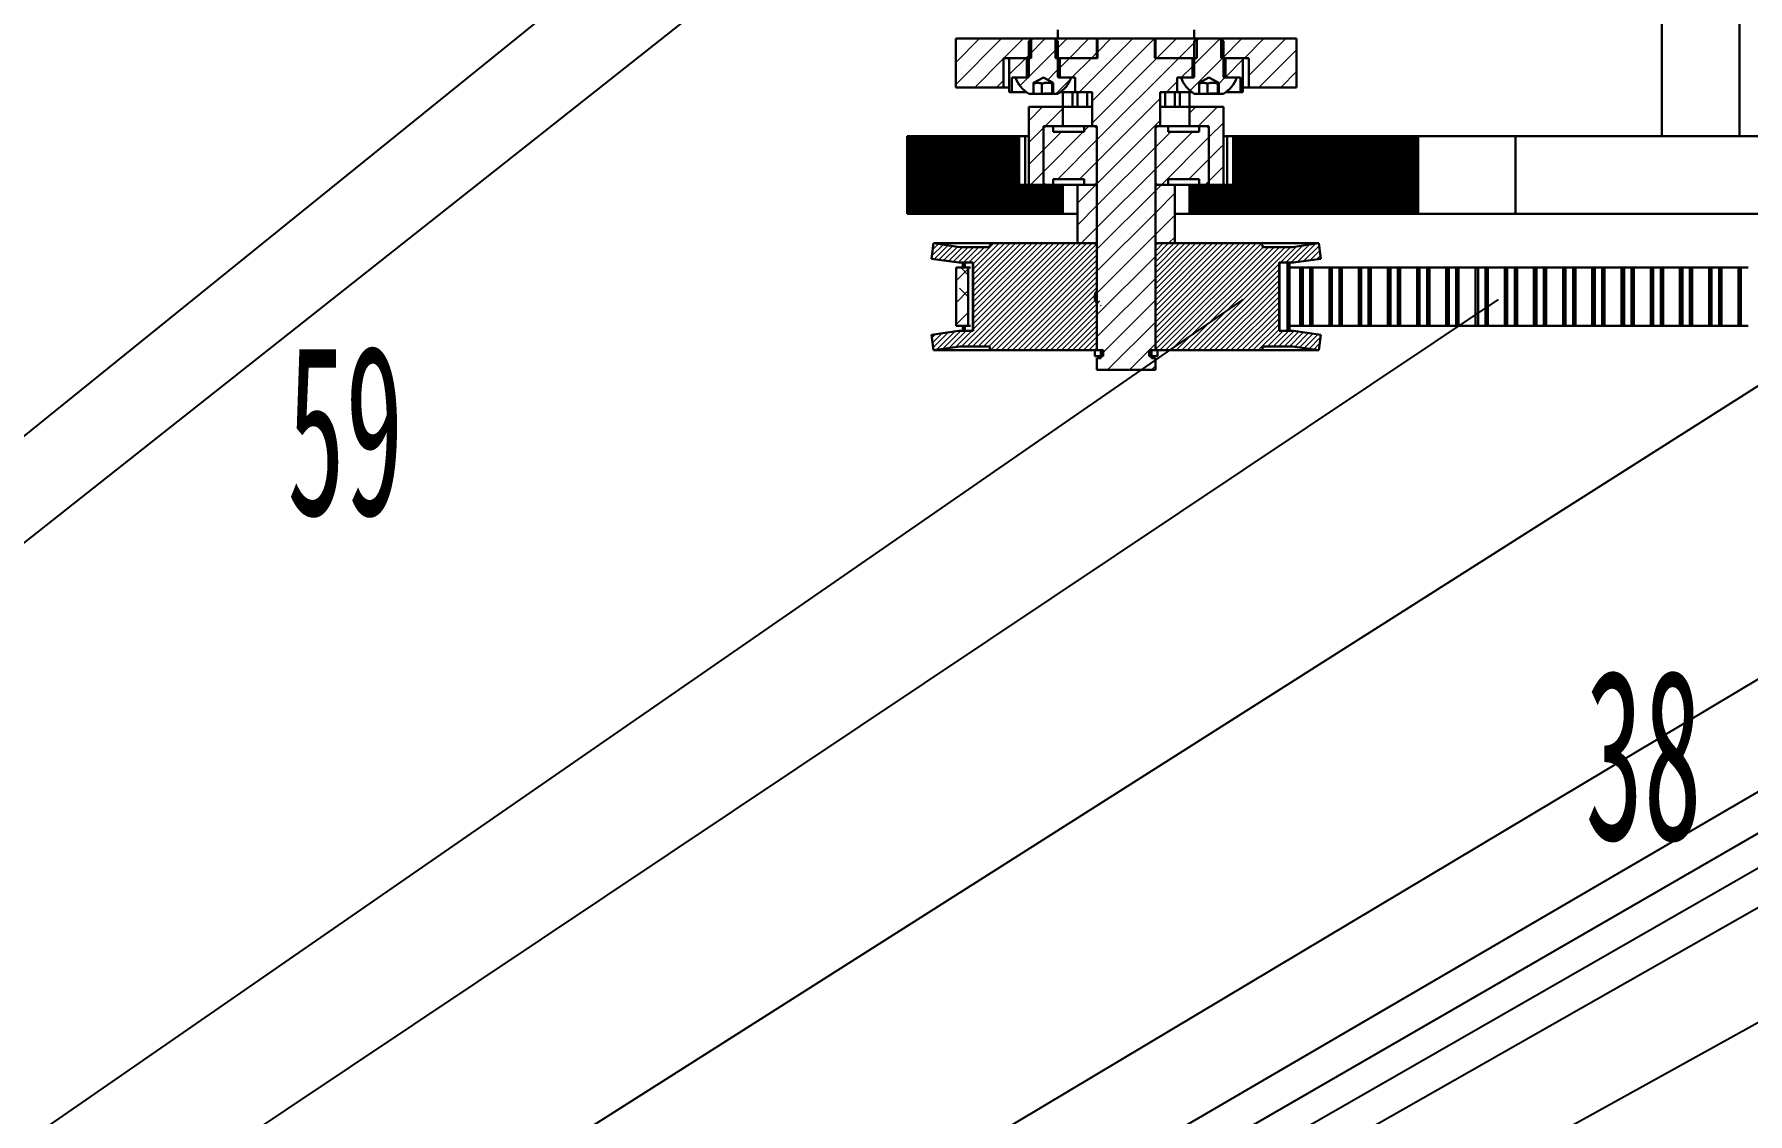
# Model space of a CAD drawing. Header units: millimetres. Extents: x 0 to 4220, y 0 to 2956.
# Drawn here: x 1250.2 to 1602.1, y 868.8 to 1090.5 of the extents above; entities that cross this region are included whole.
import ezdxf

# ---------------------------------------------------------------- set-up
doc = ezdxf.new("R2010")
doc.units = ezdxf.units.MM
doc.linetypes.add('SLD-实线', pattern=[0])
doc.layers.add('文字', color=7, linetype='SLD-实线', lineweight=15)
doc.styles.add('SLDTEXTSTYLE4', font='HYSWLONGFANGSONG.TTF', dxfattribs={"width": 0.67})
doc.styles.get("Standard").update_dxf_attribs({"font": 'HYSWLONGFANGSONG.TTF'})
doc.dimstyles.new('SLDDIMSTYLE1', dxfattribs={"dimtxt": 0, "dimasz": 30, "dimexe": 0, "dimexo": 0.0625, "dimgap": 0, "dimtad": 0, "dimtih": 1, "dimtoh": 1, "dimdec": 0, "dimrnd": 1e-09, "dimzin": 0, "dimdsep": 46, "dimtxsty": 'Standard', "dimblk1": 'NONE', "dimblk2": 'NONE', "dimsah": 1, "dimcen": 0.09, "dimadec": 0, "dimazin": 0, "dimtfac": 30, "dimtdec": 0, "dimtofl": 0, "dimtmove": 0, "dimatfit": 3, "dimldrblk": 'NONE', "dimfxl": 0, "dimfrac": 2, "dimtolj": 1, "dimtzin": 0, "dimarcsym": 0})

# ---------------------------------------------------------------- blocks, each defined once
blk = doc.blocks.new('_NONE')

msp = doc.modelspace()

# ---------------------------------------------------------------- hatches: boundary and pattern name
at = {"linetype": 'SLD-实线', "lineweight": 0}
h = msp.add_hatch(dxfattribs=at)
h.set_pattern_fill('ANSI31', style=0)
h.paths.add_polyline_path([(1454.92, 1089.61), (1439.42, 1089.61), (1439.42, 1079.61), (1449.22, 1079.61), (1449.22, 1085.61), (1454.92, 1085.61)], flags=0)
h = msp.add_hatch(dxfattribs=at)
h.set_pattern_fill('ANSI31', style=0)
edge = h.paths.add_edge_path(flags=0)
edge.add_line((1455.4, 1078.38), (1455.4, 1080.54))
edge.add_line((1455.4, 1080.54), (1457.42, 1081.61))
edge.add_line((1457.42, 1081.61), (1459.43, 1080.54))
edge.add_line((1459.43, 1080.54), (1459.43, 1078.38))
edge.add_line((1459.43, 1078.38), (1459.73, 1078.31))
edge.add_line((1459.73, 1078.31), (1460.42, 1078.31))
edge.add_arc((1457.42, 1083.52), 6.01, 299.9383, 341.4828)
edge.add_line((1463.12, 1081.61), (1460.62, 1081.61))
edge.add_arc((1460.62, 1081.81), 0.2, 180, 270, ccw=False)
edge.add_line((1460.42, 1081.81), (1460.42, 1089.11))
edge.add_line((1460.42, 1089.11), (1459.55, 1089.61))
edge.add_line((1459.55, 1089.61), (1455.28, 1089.61))
edge.add_line((1455.28, 1089.61), (1454.42, 1089.11))
edge.add_line((1454.42, 1089.11), (1454.42, 1081.81))
edge.add_arc((1454.22, 1081.81), 0.2, 270, 360, ccw=False)
edge.add_line((1454.22, 1081.61), (1451.72, 1081.61))
edge.add_arc((1457.42, 1083.52), 6.01, 198.5172, 240.0617)
edge.add_line((1454.42, 1078.31), (1455.11, 1078.31))
edge.add_line((1455.11, 1078.31), (1455.4, 1078.38))
h = msp.add_hatch(dxfattribs=at)
h.set_pattern_fill('ANSI31', style=0)
h.paths.add_polyline_path([(1459.92, 1085.61), (1468.42, 1085.61), (1468.42, 1089.61), (1459.92, 1089.61)], flags=0)
h = msp.add_hatch(dxfattribs=at)
h.set_pattern_fill('ANSI31', style=0)
h.paths.add_polyline_path([(1480.42, 1025.61), (1480.42, 1071.61), (1481.42, 1071.61), (1481.42, 1078.61), (1484.92, 1078.61), (1484.92, 1081.61), (1488.02, 1081.61), (1488.02, 1085.61), (1480.32, 1085.61), (1480.32, 1089.61), (1468.52, 1089.61), (1468.52, 1085.61), (1460.82, 1085.61), (1460.82, 1081.61), (1463.92, 1081.61), (1463.92, 1078.61), (1467.42, 1078.61), (1467.42, 1071.61), (1468.42, 1071.61), (1468.42, 1025.61), (1469.22, 1025.61), (1469.22, 1024.01), (1468.42, 1024.01), (1468.42, 1021.61), (1480.42, 1021.61), (1480.42, 1024.01), (1479.62, 1024.01), (1479.62, 1025.61)], flags=0)
h = msp.add_hatch(dxfattribs=at)
h.set_pattern_fill('ANSI31', style=0)
h.paths.add_polyline_path([(1488.92, 1089.61), (1480.42, 1089.61), (1480.42, 1085.61), (1488.92, 1085.61)], flags=0)
h = msp.add_hatch(dxfattribs=at)
h.set_pattern_fill('ANSI31', style=0)
edge = h.paths.add_edge_path(flags=0)
edge.add_line((1489.4, 1078.38), (1489.4, 1080.54))
edge.add_line((1489.4, 1080.54), (1491.42, 1081.61))
edge.add_line((1491.42, 1081.61), (1493.43, 1080.54))
edge.add_line((1493.43, 1080.54), (1493.43, 1078.38))
edge.add_line((1493.43, 1078.38), (1493.73, 1078.31))
edge.add_line((1493.73, 1078.31), (1494.42, 1078.31))
edge.add_arc((1491.42, 1083.52), 6.01, 299.9383, 341.4828)
edge.add_line((1497.12, 1081.61), (1494.62, 1081.61))
edge.add_arc((1494.62, 1081.81), 0.2, 180, 270, ccw=False)
edge.add_line((1494.42, 1081.81), (1494.42, 1089.11))
edge.add_line((1494.42, 1089.11), (1493.55, 1089.61))
edge.add_line((1493.55, 1089.61), (1489.28, 1089.61))
edge.add_line((1489.28, 1089.61), (1488.42, 1089.11))
edge.add_line((1488.42, 1089.11), (1488.42, 1081.81))
edge.add_arc((1488.22, 1081.81), 0.2, 270, 360, ccw=False)
edge.add_line((1488.22, 1081.61), (1485.72, 1081.61))
edge.add_arc((1491.42, 1083.52), 6.01, 198.5172, 240.0617)
edge.add_line((1488.42, 1078.31), (1489.11, 1078.31))
edge.add_line((1489.11, 1078.31), (1489.4, 1078.38))
h = msp.add_hatch(dxfattribs=at)
h.set_pattern_fill('ANSI31', style=0)
h.paths.add_polyline_path([(1499.62, 1079.61), (1509.42, 1079.61), (1509.42, 1089.61), (1493.92, 1089.61), (1493.92, 1085.61), (1499.62, 1085.61)], flags=0)
h = msp.add_hatch(dxfattribs=at)
h.set_pattern_fill('ANSI31', style=0)
h.paths.add_polyline_path([(1454.02, 1085.61), (1450.42, 1085.61), (1450.42, 1078.61), (1450.92, 1078.61), (1450.92, 1081.61), (1454.02, 1081.61)], flags=0)
h = msp.add_hatch(dxfattribs=at)
h.set_pattern_fill('ANSI31', style=0)
h.paths.add_polyline_path([(1498.42, 1085.61), (1494.82, 1085.61), (1494.82, 1081.61), (1497.92, 1081.61), (1497.92, 1078.61), (1498.42, 1078.61)], flags=0)
h = msp.add_hatch(dxfattribs=at)
h.set_pattern_fill('ANSI31', style=0)
h.paths.add_polyline_path([(1454.42, 1059.61), (1457.42, 1059.61), (1457.42, 1071.61), (1461.42, 1071.61), (1461.42, 1075.61), (1454.42, 1075.61)], flags=0)
h = msp.add_hatch(dxfattribs=at)
h.set_pattern_fill('ANSI31', style=0)
h.paths.add_polyline_path([(1487.42, 1071.61), (1491.42, 1071.61), (1491.42, 1059.61), (1494.42, 1059.61), (1494.42, 1075.61), (1487.42, 1075.61)], flags=0)
h = msp.add_hatch(dxfattribs=at)
h.set_pattern_fill('ANSI31', style=0)
edge = h.paths.add_edge_path(flags=0)
edge.add_line((1457.42, 1071.01), (1457.42, 1060.21))
edge.add_arc((1458.02, 1060.21), 0.6, 180, 270)
edge.add_line((1458.02, 1059.61), (1459.42, 1059.61))
edge.add_line((1459.42, 1059.61), (1459.42, 1060.74))
edge.add_line((1459.42, 1060.74), (1465.82, 1060.74))
edge.add_line((1465.82, 1060.74), (1465.82, 1059.61))
edge.add_line((1465.82, 1059.61), (1467.82, 1059.61))
edge.add_arc((1467.82, 1060.21), 0.6, 270, 360)
edge.add_line((1468.42, 1060.21), (1468.42, 1071.01))
edge.add_arc((1467.82, 1071.01), 0.6, 0, 90)
edge.add_line((1467.82, 1071.61), (1465.82, 1071.61))
edge.add_line((1465.82, 1071.61), (1465.82, 1070.48))
edge.add_line((1465.82, 1070.48), (1459.42, 1070.48))
edge.add_line((1459.42, 1070.48), (1459.42, 1071.61))
edge.add_line((1459.42, 1071.61), (1458.02, 1071.61))
edge.add_arc((1458.02, 1071.01), 0.6, 90, 180)
h = msp.add_hatch(dxfattribs=at)
h.set_pattern_fill('ANSI31', style=0)
edge = h.paths.add_edge_path(flags=0)
edge.add_line((1489.42, 1059.61), (1490.82, 1059.61))
edge.add_arc((1490.82, 1060.21), 0.6, 270, 360)
edge.add_line((1491.42, 1060.21), (1491.42, 1071.01))
edge.add_arc((1490.82, 1071.01), 0.6, 0, 90)
edge.add_line((1490.82, 1071.61), (1489.42, 1071.61))
edge.add_line((1489.42, 1071.61), (1489.42, 1070.48))
edge.add_line((1489.42, 1070.48), (1483.02, 1070.48))
edge.add_line((1483.02, 1070.48), (1483.02, 1071.61))
edge.add_line((1483.02, 1071.61), (1481.02, 1071.61))
edge.add_arc((1481.02, 1071.01), 0.6, 90, 180)
edge.add_line((1480.42, 1071.01), (1480.42, 1060.21))
edge.add_arc((1481.02, 1060.21), 0.6, 180, 270)
edge.add_line((1481.02, 1059.61), (1483.02, 1059.61))
edge.add_line((1483.02, 1059.61), (1483.02, 1060.74))
edge.add_line((1483.02, 1060.74), (1489.42, 1060.74))
edge.add_line((1489.42, 1060.74), (1489.42, 1059.61))
h = msp.add_hatch(dxfattribs=at)
h.set_pattern_fill('ANSI31', scale=0.0625, angle=90, style=0)
h.paths.add_polyline_path([(1429.42, 1053.61), (1461.42, 1053.61), (1461.42, 1059.61), (1452.42, 1059.61), (1452.42, 1069.61), (1429.42, 1069.61)], flags=0)
h = msp.add_hatch(dxfattribs=at)
h.set_pattern_fill('ANSI31', scale=0.0625, angle=90, style=0)
h.paths.add_polyline_path([(1487.42, 1053.61), (1534.42, 1053.61), (1534.42, 1069.61), (1496.42, 1069.61), (1496.42, 1059.61), (1487.42, 1059.61)], flags=0)
h = msp.add_hatch(dxfattribs=at)
h.set_pattern_fill('ANSI31', style=0)
h.paths.add_polyline_path([(1464.42, 1059.61), (1464.42, 1047.61), (1468.42, 1047.61), (1468.42, 1059.61)], flags=0)
h = msp.add_hatch(dxfattribs=at)
h.set_pattern_fill('ANSI31', style=0)
h.paths.add_polyline_path([(1484.42, 1047.61), (1484.42, 1059.61), (1480.42, 1059.61), (1480.42, 1047.61)], flags=0)
h = msp.add_hatch(dxfattribs=at)
h.set_pattern_fill('ANSI31', scale=0.25, style=0)
edge = h.paths.add_edge_path(flags=0)
edge.add_line((1434.42, 1028.81), (1434.87, 1025.64))
edge.add_line((1434.87, 1025.64), (1440.26, 1026.41))
edge.add_line((1440.26, 1026.41), (1446.42, 1026.41))
edge.add_line((1446.42, 1026.41), (1446.42, 1025.61))
edge.add_line((1446.42, 1025.61), (1468.42, 1025.61))
edge.add_line((1468.42, 1025.61), (1468.42, 1035.38))
edge.add_ellipse((1474.42, 1036.61), major_axis=(-6.48, 0), ratio=0.5, start_angle=-22.2781, end_angle=22.2781, ccw=False)
edge.add_line((1468.42, 1037.84), (1468.42, 1047.21))
edge.add_line((1468.42, 1047.21), (1468.02, 1047.61))
edge.add_line((1468.02, 1047.61), (1446.82, 1047.61))
edge.add_line((1446.82, 1047.61), (1446.42, 1047.21))
edge.add_line((1446.42, 1047.21), (1446.42, 1046.81))
edge.add_line((1446.42, 1046.81), (1440.26, 1046.81))
edge.add_line((1440.26, 1046.81), (1434.87, 1047.58))
edge.add_line((1434.87, 1047.58), (1434.42, 1044.41))
edge.add_line((1434.42, 1044.41), (1440.04, 1043.61))
edge.add_line((1440.04, 1043.61), (1443.02, 1043.61))
edge.add_line((1443.02, 1043.61), (1443.02, 1029.61))
edge.add_line((1443.02, 1029.61), (1440.04, 1029.61))
edge.add_line((1440.04, 1029.61), (1434.42, 1028.81))
h = msp.add_hatch(dxfattribs=at)
h.set_pattern_fill('ANSI31', scale=0.25, style=0)
h.paths.add_polyline_path([(1514.42, 1044.41), (1513.97, 1047.58), (1508.57, 1046.81), (1502.42, 1046.81), (1502.42, 1047.21), (1502.02, 1047.61), (1480.82, 1047.61), (1480.42, 1047.21), (1480.42, 1025.61), (1502.42, 1025.61), (1502.42, 1026.41), (1508.57, 1026.41), (1513.97, 1025.64), (1514.42, 1028.81), (1508.8, 1029.61), (1505.82, 1029.61), (1505.82, 1043.61), (1508.8, 1043.61)], flags=0)
h = msp.add_hatch(dxfattribs=at)
h.set_pattern_fill('ANSI38', style=0)
h.paths.add_polyline_path([(1441.98, 1042.61), (1439.48, 1042.61), (1439.48, 1030.61), (1441.98, 1030.61)], flags=0)
h = msp.add_hatch(dxfattribs=at)
h.set_pattern_fill('ANSI32', style=0)
h.paths.add_polyline_path([(1469.72, 1025.61), (1468, 1025.61), (1468, 1024.41), (1469.72, 1024.41)], flags=0)
h = msp.add_hatch(dxfattribs=at)
h.set_pattern_fill('ANSI32', style=0)
h.paths.add_polyline_path([(1480.84, 1025.61), (1479.12, 1025.61), (1479.12, 1024.41), (1480.84, 1024.41)], flags=0)

# ---------------------------------------------------------------- linework, layer by layer
at = {"color": 7, "linetype": 'SLD-实线', "lineweight": 30}
for p, q in [((1584.42, 1169.61), (1584.42, 1069.61)), ((1600.42, 1069.61), (1600.42, 1169.61)), ((1460.42, 1089.61), (1460.42, 1091.41)), ((1488.42, 1089.61), (1488.42, 1091.41)), ((1439.42, 1079.61), (1439.42, 1089.61)), ((1454.92, 1089.61), (1439.42, 1089.61)), ((1454.42, 1089.11), (1455.28, 1089.61)), ((1454.42, 1089.11), (1454.42, 1081.81)), ((1454.92, 1085.61), (1454.92, 1089.61)), ((1454.92, 1089.61), (1455.28, 1089.61)), ((1459.55, 1089.61), (1455.28, 1089.61)), ((1459.55, 1089.61), (1460.42, 1089.11)), ((1459.55, 1089.61), (1459.92, 1089.61)), ((1459.92, 1089.61), (1459.92, 1085.61)), ((1468.42, 1089.61), (1459.92, 1089.61)), ((1460.42, 1081.81), (1460.42, 1089.11)), ((1468.42, 1089.61), (1468.52, 1089.61)), ((1468.42, 1085.61), (1468.42, 1089.61)), ((1468.52, 1089.61), (1468.52, 1085.61)), ((1468.52, 1089.61), (1480.32, 1089.61)), ((1480.32, 1089.61), (1480.42, 1089.61)), ((1480.32, 1085.61), (1480.32, 1089.61)), ((1480.42, 1089.61), (1480.42, 1085.61)), ((1488.92, 1089.61), (1480.42, 1089.61)), ((1488.42, 1089.11), (1489.28, 1089.61)), ((1488.42, 1089.11), (1488.42, 1081.81)), ((1488.92, 1085.61), (1488.92, 1089.61)), ((1488.92, 1089.61), (1489.28, 1089.61)), ((1493.55, 1089.61), (1489.28, 1089.61)), ((1493.55, 1089.61), (1494.42, 1089.11)), ((1493.55, 1089.61), (1493.92, 1089.61)), ((1493.92, 1089.61), (1493.92, 1085.61)), ((1509.42, 1089.61), (1493.92, 1089.61)), ((1494.42, 1081.81), (1494.42, 1089.11)), ((1509.42, 1079.61), (1509.42, 1089.61)), ((1449.22, 1079.61), (1449.22, 1085.61)), ((1454.92, 1085.61), (1449.22, 1085.61)), ((1450.42, 1085.61), (1450.42, 1078.61)), ((1450.42, 1085.61), (1454.02, 1085.61)), ((1454.02, 1081.61), (1454.02, 1085.61)), ((1468.42, 1085.61), (1459.92, 1085.61)), ((1460.82, 1085.61), (1460.82, 1081.61)), ((1460.82, 1085.61), (1468.52, 1085.61)), ((1480.32, 1085.61), (1488.02, 1085.61)), ((1488.92, 1085.61), (1480.42, 1085.61)), ((1488.02, 1081.61), (1488.02, 1085.61)), ((1499.62, 1085.61), (1493.92, 1085.61)), ((1494.82, 1085.61), (1494.82, 1081.61)), ((1494.82, 1085.61), (1498.42, 1085.61)), ((1498.42, 1078.61), (1498.42, 1085.61)), ((1499.62, 1085.61), (1499.62, 1079.61)), ((1450.92, 1078.61), (1450.92, 1081.61)), ((1450.92, 1081.61), (1454.02, 1081.61)), ((1454.22, 1081.61), (1451.72, 1081.61)), ((1455.4, 1080.54), (1457.42, 1081.61)), ((1455.4, 1078.38), (1455.4, 1080.54)), ((1457.42, 1081.61), (1459.43, 1080.54)), ((1459.43, 1080.54), (1459.43, 1078.38)), ((1463.12, 1081.61), (1460.62, 1081.61)), ((1460.82, 1081.61), (1463.92, 1081.61)), ((1463.92, 1081.61), (1463.92, 1078.61)), ((1484.92, 1081.61), (1488.02, 1081.61)), ((1484.92, 1078.61), (1484.92, 1081.61)), ((1488.22, 1081.61), (1485.72, 1081.61)), ((1489.4, 1080.54), (1491.42, 1081.61)), ((1489.4, 1078.38), (1489.4, 1080.54)), ((1491.42, 1081.61), (1493.43, 1080.54)), ((1493.43, 1080.54), (1493.43, 1078.38)), ((1497.12, 1081.61), (1494.62, 1081.61)), ((1494.82, 1081.61), (1497.92, 1081.61)), ((1497.92, 1081.61), (1497.92, 1078.61)), ((1449.22, 1079.61), (1439.42, 1079.61)), ((1449.22, 1079.61), (1450.42, 1079.61)), ((1450.42, 1078.61), (1450.92, 1078.61)), ((1450.92, 1078.61), (1453.95, 1078.61)), ((1454.42, 1078.31), (1455.11, 1078.31)), ((1455.4, 1078.38), (1455.11, 1078.31)), ((1455.11, 1078.31), (1455.28, 1078.31)), ((1455.28, 1078.31), (1455.4, 1078.38)), ((1455.28, 1078.31), (1457.11, 1078.31)), ((1457.11, 1078.31), (1455.63, 1078.31)), ((1457.11, 1080.39), (1457.11, 1078.31)), ((1457.11, 1078.31), (1459.25, 1078.31)), ((1459.25, 1080.39), (1459.25, 1078.31)), ((1459.43, 1078.38), (1459.25, 1078.31)), ((1459.25, 1078.31), (1459.73, 1078.31)), ((1459.73, 1078.31), (1459.43, 1078.38)), ((1459.73, 1078.31), (1460.42, 1078.31)), ((1460.89, 1078.61), (1463.92, 1078.61)), ((1461.42, 1078.61), (1461.42, 1075.61)), ((1463.42, 1075.61), (1463.42, 1078.61)), ((1463.92, 1078.61), (1467.42, 1078.61)), ((1464.42, 1078.61), (1464.42, 1075.61)), ((1466.42, 1075.61), (1466.42, 1078.61)), ((1467.42, 1071.61), (1467.42, 1078.61)), ((1481.42, 1078.61), (1481.42, 1071.61)), ((1481.42, 1078.61), (1484.92, 1078.61)), ((1482.42, 1078.61), (1482.42, 1075.61)), ((1484.42, 1075.61), (1484.42, 1078.61)), ((1484.92, 1078.61), (1487.95, 1078.61)), ((1485.42, 1078.61), (1485.42, 1075.61)), ((1487.42, 1075.61), (1487.42, 1078.61)), ((1488.42, 1078.31), (1489.11, 1078.31)), ((1489.4, 1078.38), (1489.11, 1078.31)), ((1489.11, 1078.31), (1489.28, 1078.31)), ((1489.28, 1078.31), (1489.4, 1078.38)), ((1489.28, 1078.31), (1491.11, 1078.31)), ((1491.11, 1078.31), (1489.63, 1078.31)), ((1491.11, 1080.39), (1491.11, 1078.31)), ((1491.11, 1078.31), (1493.25, 1078.31)), ((1493.25, 1080.39), (1493.25, 1078.31)), ((1493.43, 1078.38), (1493.25, 1078.31)), ((1493.25, 1078.31), (1493.73, 1078.31)), ((1493.73, 1078.31), (1493.43, 1078.38)), ((1493.73, 1078.31), (1494.42, 1078.31)), ((1494.89, 1078.61), (1497.92, 1078.61)), ((1497.92, 1078.61), (1498.42, 1078.61)), ((1498.42, 1079.61), (1499.62, 1079.61)), ((1509.42, 1079.61), (1499.62, 1079.61)), ((1454.42, 1059.61), (1454.42, 1075.61)), ((1461.42, 1075.61), (1454.42, 1075.61)), ((1461.42, 1071.61), (1461.42, 1075.61)), ((1461.42, 1075.61), (1467.42, 1075.61)), ((1481.42, 1075.61), (1487.42, 1075.61)), ((1487.42, 1075.61), (1487.42, 1071.61)), ((1494.42, 1075.61), (1487.42, 1075.61)), ((1494.42, 1075.61), (1494.42, 1059.61)), ((1457.42, 1059.61), (1457.42, 1071.61)), ((1457.42, 1071.61), (1461.42, 1071.61)), ((1457.42, 1071.01), (1457.42, 1060.21)), ((1459.42, 1071.61), (1458.02, 1071.61)), ((1459.42, 1070.48), (1459.42, 1071.61)), ((1465.82, 1070.48), (1459.42, 1070.48)), ((1461.42, 1071.61), (1465.82, 1071.61)), ((1465.82, 1071.61), (1465.82, 1070.48)), ((1467.82, 1071.61), (1465.82, 1071.61)), ((1468.42, 1071.61), (1467.42, 1071.61)), ((1468.42, 1025.61), (1468.42, 1071.61)), ((1468.42, 1060.21), (1468.42, 1071.01)), ((1481.42, 1071.61), (1480.42, 1071.61)), ((1480.42, 1071.61), (1480.42, 1025.61)), ((1480.42, 1071.01), (1480.42, 1060.21)), ((1483.02, 1071.61), (1481.02, 1071.61)), ((1483.02, 1070.48), (1483.02, 1071.61)), ((1483.02, 1071.61), (1487.42, 1071.61)), ((1489.42, 1070.48), (1483.02, 1070.48)), ((1487.42, 1071.61), (1491.42, 1071.61)), ((1489.42, 1071.61), (1489.42, 1070.48)), ((1490.82, 1071.61), (1489.42, 1071.61)), ((1491.42, 1071.61), (1491.42, 1059.61)), ((1491.42, 1060.21), (1491.42, 1071.01)), ((1429.42, 1069.61), (1429.42, 1053.61)), ((1452.42, 1069.61), (1429.42, 1069.61)), ((1452.42, 1059.61), (1452.42, 1069.61)), ((1452.42, 1069.61), (1453.69, 1069.61)), ((1453.69, 1069.61), (1453.69, 1059.61)), ((1454.42, 1069.61), (1453.69, 1069.61)), ((1495.14, 1069.61), (1494.42, 1069.61)), ((1495.14, 1059.61), (1495.14, 1069.61)), ((1495.14, 1069.61), (1496.42, 1069.61)), ((1496.42, 1069.61), (1496.42, 1059.61)), ((1534.42, 1069.61), (1496.42, 1069.61)), ((1534.42, 1053.61), (1534.42, 1069.61)), ((1534.42, 1069.61), (1554.42, 1069.61)), ((1554.42, 1069.61), (1554.42, 1053.61)), ((1554.42, 1069.61), (1629.42, 1069.61)), ((1452.42, 1059.61), (1461.42, 1059.61)), ((1454.42, 1059.61), (1457.42, 1059.61)), ((1458.02, 1059.61), (1459.42, 1059.61)), ((1459.42, 1059.61), (1459.42, 1060.74)), ((1459.42, 1060.74), (1465.82, 1060.74)), ((1461.42, 1053.61), (1461.42, 1059.61)), ((1461.42, 1059.61), (1464.42, 1059.61)), ((1464.42, 1047.61), (1464.42, 1059.61)), ((1464.42, 1059.61), (1468.42, 1059.61)), ((1465.82, 1060.74), (1465.82, 1059.61)), ((1465.82, 1059.61), (1467.82, 1059.61)), ((1468.42, 1059.61), (1468.42, 1047.61)), ((1480.42, 1047.61), (1480.42, 1059.61)), ((1480.42, 1059.61), (1484.42, 1059.61)), ((1481.02, 1059.61), (1483.02, 1059.61)), ((1483.02, 1059.61), (1483.02, 1060.74)), ((1483.02, 1060.74), (1489.42, 1060.74)), ((1484.42, 1059.61), (1484.42, 1047.61)), ((1484.42, 1059.61), (1487.42, 1059.61)), ((1487.42, 1059.61), (1487.42, 1053.61)), ((1487.42, 1059.61), (1496.42, 1059.61)), ((1489.42, 1060.74), (1489.42, 1059.61)), ((1489.42, 1059.61), (1490.82, 1059.61)), ((1491.42, 1059.61), (1494.42, 1059.61)), ((1461.42, 1053.61), (1429.42, 1053.61)), ((1461.42, 1053.61), (1464.42, 1053.61)), ((1484.42, 1053.61), (1487.42, 1053.61)), ((1534.42, 1053.61), (1487.42, 1053.61)), ((1534.42, 1053.61), (1554.42, 1053.61)), ((1554.42, 1053.61), (1629.42, 1053.61)), ((1434.87, 1047.58), (1434.42, 1044.41)), ((1446.79, 1047.58), (1434.87, 1047.58)), ((1440.26, 1046.81), (1434.87, 1047.58)), ((1446.42, 1046.81), (1440.26, 1046.81)), ((1446.82, 1047.61), (1446.42, 1047.21)), ((1446.42, 1047.21), (1446.42, 1046.81)), ((1468.02, 1047.61), (1446.82, 1047.61)), ((1468.42, 1047.61), (1464.42, 1047.61)), ((1468.42, 1047.21), (1468.02, 1047.61)), ((1468.42, 1037.84), (1468.42, 1047.21)), ((1484.42, 1047.61), (1480.42, 1047.61)), ((1480.82, 1047.61), (1480.42, 1047.21)), ((1480.42, 1047.21), (1480.42, 1025.61)), ((1502.02, 1047.61), (1480.82, 1047.61)), ((1502.42, 1047.21), (1502.02, 1047.61)), ((1513.97, 1047.58), (1502.05, 1047.58)), ((1502.42, 1046.81), (1502.42, 1047.21)), ((1508.57, 1046.81), (1502.42, 1046.81)), ((1513.97, 1047.58), (1508.57, 1046.81)), ((1514.42, 1044.41), (1513.97, 1047.58)), ((1434.42, 1044.41), (1440.04, 1043.61)), ((1439.48, 1042.61), (1439.48, 1030.61)), ((1441.98, 1042.61), (1439.48, 1042.61)), ((1443.02, 1043.61), (1440.04, 1043.61)), ((1440.88, 1043.61), (1440.88, 1042.61)), ((1441.98, 1030.61), (1441.98, 1042.61)), ((1442.43, 1042.61), (1441.98, 1042.61)), ((1442.94, 1029.61), (1442.94, 1043.61)), ((1443.02, 1043.61), (1443.02, 1029.61)), ((1505.82, 1029.61), (1505.82, 1043.61)), ((1508.8, 1043.61), (1505.82, 1043.61)), ((1505.9, 1029.61), (1505.9, 1043.61)), ((1507.56, 1029.61), (1507.56, 1043.61)), ((1507.95, 1029.61), (1507.95, 1043.61)), ((1510.19, 1042.61), (1507.95, 1042.61)), ((1508.8, 1043.61), (1514.42, 1044.41)), ((1510.19, 1030.61), (1510.19, 1042.61)), ((1510.22, 1042.61), (1510.19, 1042.61)), ((1510.22, 1030.61), (1510.22, 1042.61)), ((1510.71, 1042.61), (1510.22, 1042.61)), ((1510.71, 1030.61), (1510.71, 1042.61)), ((1512.23, 1042.61), (1510.71, 1042.61)), ((1512.23, 1030.61), (1512.23, 1042.61)), ((1512.7, 1042.61), (1512.23, 1042.61)), ((1512.7, 1030.61), (1512.7, 1042.61)), ((1512.71, 1042.61), (1512.7, 1042.61)), ((1512.71, 1030.61), (1512.71, 1042.61)), ((1516.19, 1042.61), (1512.71, 1042.61)), ((1516.19, 1030.61), (1516.19, 1042.61)), ((1516.21, 1042.61), (1516.19, 1042.61)), ((1516.21, 1030.61), (1516.21, 1042.61)), ((1516.7, 1042.61), (1516.21, 1042.61)), ((1516.7, 1030.61), (1516.7, 1042.61)), ((1518.23, 1042.61), (1516.7, 1042.61)), ((1518.23, 1030.61), (1518.23, 1042.61)), ((1518.7, 1042.61), (1518.23, 1042.61)), ((1518.7, 1030.61), (1518.7, 1042.61)), ((1518.71, 1042.61), (1518.7, 1042.61)), ((1518.71, 1030.61), (1518.71, 1042.61)), ((1522.19, 1042.61), (1518.71, 1042.61)), ((1522.19, 1030.61), (1522.19, 1042.61)), ((1522.21, 1042.61), (1522.19, 1042.61)), ((1522.21, 1030.61), (1522.21, 1042.61)), ((1522.7, 1042.61), (1522.21, 1042.61)), ((1522.7, 1030.61), (1522.7, 1042.61)), ((1524.23, 1042.61), (1522.7, 1042.61)), ((1524.23, 1030.61), (1524.23, 1042.61)), ((1524.7, 1042.61), (1524.23, 1042.61)), ((1524.7, 1030.61), (1524.7, 1042.61)), ((1524.71, 1042.61), (1524.7, 1042.61)), ((1524.71, 1030.61), (1524.71, 1042.61)), ((1528.18, 1042.61), (1524.71, 1042.61)), ((1528.18, 1030.61), (1528.18, 1042.61)), ((1528.21, 1042.61), (1528.18, 1042.61)), ((1528.21, 1030.61), (1528.21, 1042.61)), ((1528.7, 1042.61), (1528.21, 1042.61)), ((1528.7, 1030.61), (1528.7, 1042.61)), ((1530.23, 1042.61), (1528.7, 1042.61)), ((1530.23, 1030.61), (1530.23, 1042.61)), ((1530.7, 1042.61), (1530.23, 1042.61)), ((1530.7, 1030.61), (1530.7, 1042.61)), ((1530.71, 1042.61), (1530.7, 1042.61)), ((1530.71, 1030.61), (1530.71, 1042.61)), ((1534.18, 1042.61), (1530.71, 1042.61)), ((1534.18, 1030.61), (1534.18, 1042.61)), ((1534.21, 1042.61), (1534.18, 1042.61)), ((1534.21, 1030.61), (1534.21, 1042.61)), ((1534.7, 1042.61), (1534.21, 1042.61)), ((1534.7, 1030.61), (1534.7, 1042.61)), ((1536.23, 1042.61), (1534.7, 1042.61)), ((1536.23, 1030.61), (1536.23, 1042.61)), ((1536.7, 1042.61), (1536.23, 1042.61)), ((1536.7, 1030.61), (1536.7, 1042.61)), ((1536.71, 1042.61), (1536.7, 1042.61)), ((1536.71, 1030.61), (1536.71, 1042.61)), ((1540.18, 1042.61), (1536.71, 1042.61)), ((1540.18, 1030.61), (1540.18, 1042.61)), ((1540.21, 1042.61), (1540.18, 1042.61)), ((1540.21, 1030.61), (1540.21, 1042.61)), ((1540.7, 1042.61), (1540.21, 1042.61)), ((1540.7, 1030.61), (1540.7, 1042.61)), ((1542.23, 1042.61), (1540.7, 1042.61)), ((1542.23, 1030.61), (1542.23, 1042.61)), ((1542.69, 1042.61), (1542.23, 1042.61)), ((1542.69, 1030.61), (1542.69, 1042.61)), ((1542.7, 1042.61), (1542.69, 1042.61)), ((1542.7, 1030.61), (1542.7, 1042.61)), ((1546.18, 1042.61), (1542.7, 1042.61)), ((1546.18, 1030.61), (1546.18, 1042.61)), ((1546.2, 1042.61), (1546.18, 1042.61)), ((1546.2, 1030.61), (1546.2, 1042.61)), ((1546.69, 1042.61), (1546.2, 1042.61)), ((1546.69, 1030.61), (1546.69, 1042.61)), ((1548.22, 1042.61), (1546.69, 1042.61)), ((1548.22, 1030.61), (1548.22, 1042.61)), ((1548.69, 1042.61), (1548.22, 1042.61)), ((1548.69, 1030.61), (1548.69, 1042.61)), ((1548.7, 1042.61), (1548.69, 1042.61)), ((1548.7, 1030.61), (1548.7, 1042.61)), ((1552.18, 1042.61), (1548.7, 1042.61)), ((1552.18, 1030.61), (1552.18, 1042.61)), ((1552.2, 1042.61), (1552.18, 1042.61)), ((1552.2, 1030.61), (1552.2, 1042.61)), ((1552.69, 1042.61), (1552.2, 1042.61)), ((1552.69, 1030.61), (1552.69, 1042.61)), ((1554.22, 1042.61), (1552.69, 1042.61)), ((1554.22, 1030.61), (1554.22, 1042.61)), ((1554.69, 1042.61), (1554.22, 1042.61)), ((1554.69, 1030.61), (1554.69, 1042.61)), ((1554.7, 1042.61), (1554.69, 1042.61)), ((1554.7, 1030.61), (1554.7, 1042.61)), ((1558.18, 1042.61), (1554.7, 1042.61)), ((1558.18, 1030.61), (1558.18, 1042.61)), ((1558.2, 1042.61), (1558.18, 1042.61)), ((1558.2, 1030.61), (1558.2, 1042.61)), ((1558.69, 1042.61), (1558.2, 1042.61)), ((1558.69, 1030.61), (1558.69, 1042.61)), ((1560.22, 1042.61), (1558.69, 1042.61)), ((1560.22, 1030.61), (1560.22, 1042.61)), ((1560.69, 1042.61), (1560.22, 1042.61)), ((1560.69, 1030.61), (1560.69, 1042.61)), ((1560.7, 1042.61), (1560.69, 1042.61)), ((1560.7, 1030.61), (1560.7, 1042.61)), ((1564.17, 1042.61), (1560.7, 1042.61)), ((1564.17, 1030.61), (1564.17, 1042.61)), ((1564.2, 1042.61), (1564.17, 1042.61)), ((1564.2, 1030.61), (1564.2, 1042.61)), ((1564.69, 1042.61), (1564.2, 1042.61)), ((1564.69, 1030.61), (1564.69, 1042.61)), ((1566.22, 1042.61), (1564.69, 1042.61)), ((1566.22, 1030.61), (1566.22, 1042.61)), ((1566.69, 1042.61), (1566.22, 1042.61)), ((1566.69, 1030.61), (1566.69, 1042.61)), ((1566.7, 1042.61), (1566.69, 1042.61)), ((1566.7, 1030.61), (1566.7, 1042.61)), ((1570.17, 1042.61), (1566.7, 1042.61)), ((1570.17, 1030.61), (1570.17, 1042.61)), ((1570.2, 1042.61), (1570.17, 1042.61)), ((1570.2, 1030.61), (1570.2, 1042.61)), ((1570.69, 1042.61), (1570.2, 1042.61)), ((1570.69, 1030.61), (1570.69, 1042.61)), ((1572.22, 1042.61), (1570.69, 1042.61)), ((1572.22, 1030.61), (1572.22, 1042.61)), ((1572.69, 1042.61), (1572.22, 1042.61)), ((1572.69, 1030.61), (1572.69, 1042.61)), ((1572.7, 1042.61), (1572.69, 1042.61)), ((1572.7, 1030.61), (1572.7, 1042.61)), ((1576.17, 1042.61), (1572.7, 1042.61)), ((1576.17, 1030.61), (1576.17, 1042.61)), ((1576.2, 1042.61), (1576.17, 1042.61)), ((1576.2, 1030.61), (1576.2, 1042.61)), ((1576.69, 1042.61), (1576.2, 1042.61)), ((1576.69, 1030.61), (1576.69, 1042.61)), ((1578.22, 1042.61), (1576.69, 1042.61)), ((1578.22, 1030.61), (1578.22, 1042.61)), ((1578.68, 1042.61), (1578.22, 1042.61)), ((1578.68, 1030.61), (1578.68, 1042.61)), ((1578.69, 1042.61), (1578.68, 1042.61)), ((1578.69, 1030.61), (1578.69, 1042.61)), ((1582.17, 1042.61), (1578.69, 1042.61)), ((1582.17, 1030.61), (1582.17, 1042.61)), ((1582.19, 1042.61), (1582.17, 1042.61)), ((1582.19, 1030.61), (1582.19, 1042.61)), ((1582.68, 1042.61), (1582.19, 1042.61)), ((1582.68, 1030.61), (1582.68, 1042.61)), ((1584.21, 1042.61), (1582.68, 1042.61)), ((1584.21, 1030.61), (1584.21, 1042.61)), ((1584.68, 1042.61), (1584.21, 1042.61)), ((1584.68, 1030.61), (1584.68, 1042.61)), ((1584.69, 1042.61), (1584.68, 1042.61)), ((1584.69, 1030.61), (1584.69, 1042.61)), ((1588.17, 1042.61), (1584.69, 1042.61)), ((1588.17, 1030.61), (1588.17, 1042.61)), ((1588.19, 1042.61), (1588.17, 1042.61)), ((1588.19, 1030.61), (1588.19, 1042.61)), ((1588.68, 1042.61), (1588.19, 1042.61)), ((1588.68, 1030.61), (1588.68, 1042.61)), ((1590.21, 1042.61), (1588.68, 1042.61)), ((1590.21, 1030.61), (1590.21, 1042.61)), ((1590.68, 1042.61), (1590.21, 1042.61)), ((1590.68, 1030.61), (1590.68, 1042.61)), ((1590.69, 1042.61), (1590.68, 1042.61)), ((1590.69, 1030.61), (1590.69, 1042.61)), ((1594.16, 1042.61), (1590.69, 1042.61)), ((1594.16, 1030.61), (1594.16, 1042.61)), ((1594.19, 1042.61), (1594.16, 1042.61)), ((1594.19, 1030.61), (1594.19, 1042.61)), ((1594.68, 1042.61), (1594.19, 1042.61)), ((1594.68, 1030.61), (1594.68, 1042.61)), ((1596.21, 1042.61), (1594.68, 1042.61)), ((1596.21, 1030.61), (1596.21, 1042.61)), ((1596.68, 1042.61), (1596.21, 1042.61)), ((1596.68, 1030.61), (1596.68, 1042.61)), ((1596.69, 1042.61), (1596.68, 1042.61)), ((1596.69, 1030.61), (1596.69, 1042.61)), ((1600.16, 1042.61), (1596.69, 1042.61)), ((1600.16, 1030.61), (1600.16, 1042.61)), ((1600.19, 1042.61), (1600.16, 1042.61)), ((1600.19, 1030.61), (1600.19, 1042.61)), ((1600.68, 1042.61), (1600.19, 1042.61)), ((1600.68, 1030.61), (1600.68, 1042.61)), ((1602.21, 1042.61), (1600.68, 1042.61)), ((1468.42, 1025.61), (1468.42, 1035.38)), ((1440.04, 1029.61), (1434.42, 1028.81)), ((1434.42, 1028.81), (1434.87, 1025.64)), ((1439.48, 1030.61), (1441.98, 1030.61)), ((1443.02, 1029.61), (1440.04, 1029.61)), ((1440.88, 1030.61), (1440.88, 1029.61)), ((1442.43, 1030.61), (1441.98, 1030.61)), ((1508.8, 1029.61), (1505.82, 1029.61)), ((1507.95, 1030.61), (1510.19, 1030.61)), ((1514.42, 1028.81), (1508.8, 1029.61)), ((1510.19, 1030.61), (1510.22, 1030.61)), ((1510.22, 1030.61), (1510.71, 1030.61)), ((1510.71, 1030.61), (1512.23, 1030.61)), ((1512.23, 1030.61), (1512.7, 1030.61)), ((1512.7, 1030.61), (1512.71, 1030.61)), ((1512.71, 1030.61), (1516.19, 1030.61)), ((1513.97, 1025.64), (1514.42, 1028.81)), ((1516.19, 1030.61), (1516.21, 1030.61)), ((1516.21, 1030.61), (1516.7, 1030.61)), ((1516.7, 1030.61), (1518.23, 1030.61)), ((1518.23, 1030.61), (1518.7, 1030.61)), ((1518.7, 1030.61), (1518.71, 1030.61)), ((1518.71, 1030.61), (1522.19, 1030.61)), ((1522.19, 1030.61), (1522.21, 1030.61)), ((1522.21, 1030.61), (1522.7, 1030.61)), ((1522.7, 1030.61), (1524.23, 1030.61)), ((1524.23, 1030.61), (1524.7, 1030.61)), ((1524.7, 1030.61), (1524.71, 1030.61)), ((1524.71, 1030.61), (1528.18, 1030.61)), ((1528.18, 1030.61), (1528.21, 1030.61)), ((1528.21, 1030.61), (1528.7, 1030.61)), ((1528.7, 1030.61), (1530.23, 1030.61)), ((1530.23, 1030.61), (1530.7, 1030.61)), ((1530.7, 1030.61), (1530.71, 1030.61)), ((1530.71, 1030.61), (1534.18, 1030.61)), ((1534.18, 1030.61), (1534.21, 1030.61)), ((1534.21, 1030.61), (1534.7, 1030.61)), ((1534.7, 1030.61), (1536.23, 1030.61)), ((1536.23, 1030.61), (1536.7, 1030.61)), ((1536.7, 1030.61), (1536.71, 1030.61)), ((1536.71, 1030.61), (1540.18, 1030.61)), ((1540.18, 1030.61), (1540.21, 1030.61)), ((1540.21, 1030.61), (1540.7, 1030.61)), ((1540.7, 1030.61), (1542.23, 1030.61)), ((1542.23, 1030.61), (1542.69, 1030.61)), ((1542.69, 1030.61), (1542.7, 1030.61)), ((1542.7, 1030.61), (1546.18, 1030.61)), ((1546.18, 1030.61), (1546.2, 1030.61)), ((1546.2, 1030.61), (1546.69, 1030.61)), ((1546.69, 1030.61), (1548.22, 1030.61)), ((1548.22, 1030.61), (1548.69, 1030.61)), ((1548.69, 1030.61), (1548.7, 1030.61)), ((1548.7, 1030.61), (1552.18, 1030.61)), ((1552.18, 1030.61), (1552.2, 1030.61)), ((1552.2, 1030.61), (1552.69, 1030.61)), ((1552.69, 1030.61), (1554.22, 1030.61)), ((1554.22, 1030.61), (1554.69, 1030.61)), ((1554.69, 1030.61), (1554.7, 1030.61)), ((1554.7, 1030.61), (1558.18, 1030.61)), ((1558.18, 1030.61), (1558.2, 1030.61)), ((1558.2, 1030.61), (1558.69, 1030.61)), ((1558.69, 1030.61), (1560.22, 1030.61)), ((1560.22, 1030.61), (1560.69, 1030.61)), ((1560.69, 1030.61), (1560.7, 1030.61)), ((1560.7, 1030.61), (1564.17, 1030.61)), ((1564.17, 1030.61), (1564.2, 1030.61)), ((1564.2, 1030.61), (1564.69, 1030.61)), ((1564.69, 1030.61), (1566.22, 1030.61)), ((1566.22, 1030.61), (1566.69, 1030.61)), ((1566.69, 1030.61), (1566.7, 1030.61)), ((1566.7, 1030.61), (1570.17, 1030.61)), ((1570.17, 1030.61), (1570.2, 1030.61)), ((1570.2, 1030.61), (1570.69, 1030.61)), ((1570.69, 1030.61), (1572.22, 1030.61)), ((1572.22, 1030.61), (1572.69, 1030.61)), ((1572.69, 1030.61), (1572.7, 1030.61)), ((1572.7, 1030.61), (1576.17, 1030.61)), ((1576.17, 1030.61), (1576.2, 1030.61)), ((1576.2, 1030.61), (1576.69, 1030.61)), ((1576.69, 1030.61), (1578.22, 1030.61)), ((1578.22, 1030.61), (1578.68, 1030.61)), ((1578.68, 1030.61), (1578.69, 1030.61)), ((1578.69, 1030.61), (1582.17, 1030.61)), ((1582.17, 1030.61), (1582.19, 1030.61)), ((1582.19, 1030.61), (1582.68, 1030.61)), ((1582.68, 1030.61), (1584.21, 1030.61)), ((1584.21, 1030.61), (1584.68, 1030.61)), ((1584.68, 1030.61), (1584.69, 1030.61)), ((1584.69, 1030.61), (1588.17, 1030.61)), ((1588.17, 1030.61), (1588.19, 1030.61)), ((1588.19, 1030.61), (1588.68, 1030.61)), ((1588.68, 1030.61), (1590.21, 1030.61)), ((1590.21, 1030.61), (1590.68, 1030.61)), ((1590.68, 1030.61), (1590.69, 1030.61)), ((1590.69, 1030.61), (1594.16, 1030.61)), ((1594.16, 1030.61), (1594.19, 1030.61)), ((1594.19, 1030.61), (1594.68, 1030.61)), ((1594.68, 1030.61), (1596.21, 1030.61)), ((1596.21, 1030.61), (1596.68, 1030.61)), ((1596.68, 1030.61), (1596.69, 1030.61)), ((1596.69, 1030.61), (1600.16, 1030.61)), ((1600.16, 1030.61), (1600.19, 1030.61)), ((1600.19, 1030.61), (1600.68, 1030.61)), ((1600.68, 1030.61), (1602.21, 1030.61)), ((1434.87, 1025.64), (1440.26, 1026.41)), ((1446.42, 1025.64), (1434.87, 1025.64)), ((1440.26, 1026.41), (1446.42, 1026.41)), ((1446.42, 1026.41), (1446.42, 1025.61)), ((1446.42, 1025.61), (1468.42, 1025.61)), ((1467.98, 1025.61), (1467.98, 1024.41)), ((1467.98, 1024.41), (1468, 1024.41)), ((1468, 1025.61), (1468, 1024.41)), ((1468, 1025.61), (1469.72, 1025.61)), ((1468, 1024.41), (1469.72, 1024.41)), ((1469.22, 1025.61), (1468.42, 1025.61)), ((1469.22, 1024.01), (1469.22, 1025.61)), ((1469.72, 1024.41), (1469.72, 1025.61)), ((1479.12, 1025.61), (1479.12, 1024.41)), ((1479.12, 1025.61), (1480.84, 1025.61)), ((1479.12, 1024.41), (1480.84, 1024.41)), ((1480.42, 1025.61), (1479.62, 1025.61)), ((1479.62, 1025.61), (1479.62, 1024.01)), ((1480.42, 1025.61), (1502.42, 1025.61)), ((1480.84, 1024.41), (1480.84, 1025.61)), ((1480.84, 1024.41), (1480.86, 1024.41)), ((1480.86, 1024.41), (1480.86, 1025.61)), ((1502.42, 1025.61), (1502.42, 1026.41)), ((1502.42, 1026.41), (1508.57, 1026.41)), ((1513.97, 1025.64), (1502.42, 1025.64)), ((1508.57, 1026.41), (1513.97, 1025.64)), ((1468.42, 1021.61), (1468.42, 1024.01)), ((1468.42, 1024.01), (1469.22, 1024.01)), ((1480.42, 1021.61), (1468.42, 1021.61)), ((1479.62, 1024.01), (1480.42, 1024.01)), ((1480.42, 1024.01), (1480.42, 1021.61))]:
    msp.add_line(p, q, dxfattribs=at)
at = {"color": 8, "linetype": 'SLD-实线', "lineweight": 30}
for p, q in [((1441.27, 1042.61), (1441.27, 1043.61)), ((1441.27, 1029.61), (1441.27, 1030.61))]:
    msp.add_line(p, q, dxfattribs=at)
at = {"color": 7, "linetype": 'SLD-实线', "lineweight": 30}
for centre, radius, start, end in [((1457.42, 1083.52), 6.01, 198.5172, 240.0617), ((1454.22, 1081.81), 0.2, 270, 0), ((1460.62, 1081.81), 0.2, 180, 270), ((1457.42, 1083.52), 6.01, 299.9383, 341.4828), ((1491.42, 1083.52), 6.01, 198.5172, 240.0617), ((1488.22, 1081.81), 0.2, 270, 0), ((1494.62, 1081.81), 0.2, 180, 270), ((1491.42, 1083.52), 6.01, 299.9383, 341.4828), ((1458.02, 1071.01), 0.6, 90, 180), ((1467.82, 1071.01), 0.6, 0, 90), ((1481.02, 1071.01), 0.6, 90, 180), ((1490.82, 1071.01), 0.6, 0, 90), ((1458.02, 1060.21), 0.6, 180, 270), ((1467.82, 1060.21), 0.6, 270, 0), ((1481.02, 1060.21), 0.6, 180, 270), ((1490.82, 1060.21), 0.6, 270, 0)]:
    msp.add_arc(centre, radius, start, end, dxfattribs=at)
msp.add_ellipse((1474.42, 1036.61), major_axis=(-6.48, 0), ratio=0.5, start_param=5.894359, end_param=6.672011, dxfattribs=at)
for points, knots in [([(1455.28, 1080.39), (1455.61, 1080.47), (1456.22, 1080.63), (1456.83, 1080.47), (1457.11, 1080.39)], [0, 0, 0, 0, 0.5295654, 1, 1, 1, 1]), ([(1457.11, 1080.39), (1457.36, 1080.45), (1457.96, 1080.6), (1458.7, 1080.54), (1459.14, 1080.42), (1459.25, 1080.39)], [0, 0, 0, 0, 0.356028, 0.852067, 1, 1, 1, 1]), ([(1459.25, 1080.39), (1459.3, 1080.47), (1459.36, 1080.57), (1459.43, 1080.55), (1459.43, 1080.54)], [0, 0, 0, 0, 0.863231, 1, 1, 1, 1]), ([(1489.28, 1080.39), (1489.61, 1080.47), (1490.22, 1080.63), (1490.83, 1080.47), (1491.11, 1080.39)], [0, 0, 0, 0, 0.5295654, 1, 1, 1, 1]), ([(1491.11, 1080.39), (1491.36, 1080.45), (1491.96, 1080.6), (1492.7, 1080.54), (1493.14, 1080.42), (1493.25, 1080.39)], [0, 0, 0, 0, 0.356028, 0.852067, 1, 1, 1, 1]), ([(1493.25, 1080.39), (1493.3, 1080.47), (1493.36, 1080.57), (1493.43, 1080.55), (1493.43, 1080.54)], [0, 0, 0, 0, 0.863231, 1, 1, 1, 1]), ([(1459.25, 1078.31), (1459.15, 1078.32), (1458.44, 1078.42), (1457.73, 1078.36), (1457.11, 1078.31)], [0, 0, 0, 0, 0.137544, 1, 1, 1, 1]), ([(1493.25, 1078.31), (1493.15, 1078.32), (1492.44, 1078.42), (1491.73, 1078.36), (1491.11, 1078.31)], [0, 0, 0, 0, 0.137544, 1, 1, 1, 1]), ([(1468.42, 1035.38), (1468.42, 1035.6), (1468.42, 1036), (1468.43, 1036.75), (1468.42, 1037.37), (1468.42, 1037.76), (1468.42, 1037.84)], [0, 0, 0, 0, 0.279351, 0.500532, 0.893537, 1, 1, 1, 1])]:
    msp.add_open_spline(points, degree=3, knots=knots, dxfattribs=at)

# ---------------------------------------------------------------- texts
at = {"layer": '文字', "char_height": 35, "attachment_point": 2, "style": 'SLDTEXTSTYLE4'}
for s, insert in [('59', (1314.02, 1026.78)), ('38', (1580.69, 960.12))]:
    msp.add_mtext(s, dxfattribs=dict(at, insert=insert))

# ---------------------------------------------------------------- leaders
at = {"layer": '文字', "has_arrowhead": 0}
for points in [[(2065.01, 2617.49), (0, 0)], [(1873.3, 2614.04), (0, 0)], [(2105.62, 2507.56), (0, 0)], [(1913.24, 2506.43), (0, 0)], [(1304.66, 2423.05), (0, 0)], [(1438.22, 2379.02), (0, 0)], [(1515.11, 2324.84), (0, 0)], [(1586.02, 2320.7), (0, 0)], [(1532.04, 2303.08), (0, 0)], [(1439.93, 2261.32), (0, 0)], [(1379.65, 1992.19), (0, 0)], [(2124.55, 1985.09), (0, 0)], [(2089.77, 1923.59), (0, 0)], [(1913.99, 1820.71), (0, 0)], [(1472.08, 1189.01), (0, 0)], [(1851.82, 1175.5), (0, 0)], [(1485.65, 1173.88), (0, 0)], [(2008.4, 1170.5), (0, 0)], [(2009.36, 1141.27), (0, 0)], [(1970.51, 1137.98), (0, 0)], [(1984.28, 1137.02), (0, 0)], [(1969.43, 1089.61), (0, 0)], [(1498.39, 1036.04), (0, 0)], [(1550.85, 1036.04), (0, 0)], [(1731.79, 1034.3), (0, 0)]]:
    msp.add_leader(points, dimstyle='SLDDIMSTYLE1', dxfattribs=at)

doc.saveas('drawing.dxf')
